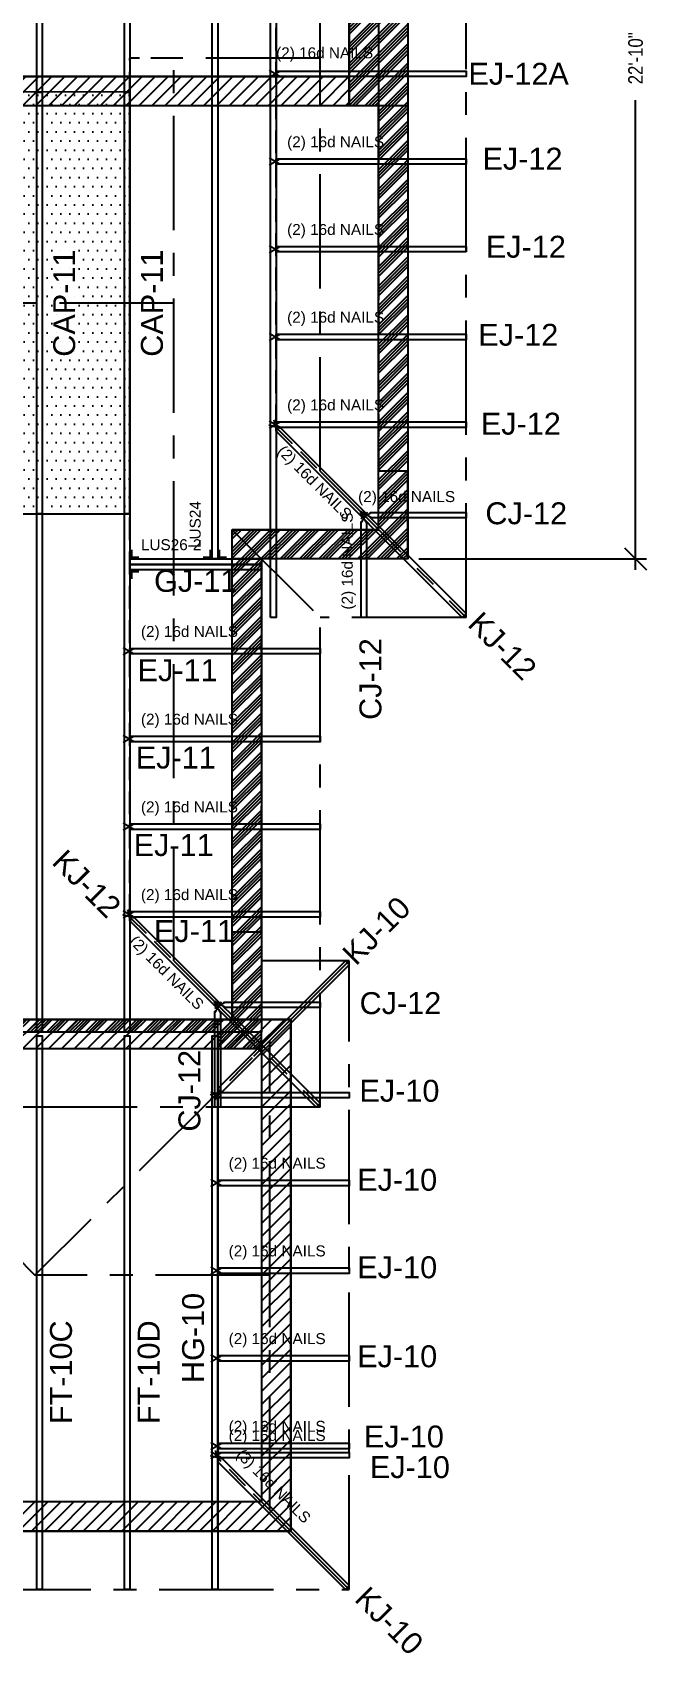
# Model space of a CAD drawing. Header units: inches. Extents: x -1174 to 3208, y -125 to 2788.
# Drawn here: x 1441 to 1609, y 498.6 to 942.2 of the extents above; entities that cross this region are included whole.
import ezdxf
from ezdxf.enums import TextEntityAlignment as Align

# ---------------------------------------------------------------- set-up
doc = ezdxf.new("R2010")
doc.units = ezdxf.units.IN
doc.header["$LTSCALE"] = 25
doc.header["$MEASUREMENT"] = 0
doc.header["$PDMODE"] = 34
doc.header["$PDSIZE"] = 0.08
doc.linetypes.add('CENTER', pattern=[2, 1.25, -0.25, 0.25, -0.25])
doc.linetypes.add('HIDDEN', pattern=[0.375, 0.25, -0.125])
for name, color, linetype in [('1WEXTERIOR', 150, 'Continuous'), ('1WFIXTURES', 3, 'Continuous'), ('3droof', 200, 'Continuous'), ('R_connectors', 150, 'Continuous'), ('R_connectors_text', 150, 'Continuous'), ('RDIM', 2, 'Continuous'), ('RMARK', 80, 'Continuous'), ('ROOF', 7, 'CENTER'), ('RTRUSS', 30, 'Continuous')]:
    doc.layers.add(name, color=color, linetype=linetype)
doc.styles.add('Dim', font='ARIALN.TTF')
doc.styles.add('Plane', font='arial.ttf')
doc.dimstyles.new('Clearspan', dxfattribs={"dimscale": 48, "dimtxt": 0.083333, "dimasz": 0.125, "dimexe": 0.0625, "dimexo": 0.0625, "dimgap": 0.09375, "dimtad": 0, "dimtoh": 1, "dimdec": 4, "dimzin": 3, "dimdsep": 46, "dimlunit": 4, "dimtxsty": 'Dim', "dimblk": 'OBLIQUE', "dimcen": 0.09375, "dimdle": 0.0625, "dimazin": 0, "dimtfac": 1, "dimtdec": 4, "dimtix": 1, "dimtmove": 2, "dimatfit": 3, "dimfxl": 1, "dimfrac": 2, "dimtolj": 1, "dimtzin": 3, "dimarcsym": 0})
pattern_1 = [(45, (1053.153, 923.9576), (-2.65165, 2.65165), []), (45, (1054.037, 923.9576), (-2.65165, 2.65165), []), (45, (1054.921, 923.9576), (-2.65165, 2.65165), []), (45, (1055.805, 923.9576), (-2.65165, 2.65165), [])]

# ---------------------------------------------------------------- blocks, each defined once
blk = doc.blocks.new('hanger16dNAILS')
at = {"color": 0, "const_width": 0.5}
for points in [[(1.12, -0.75), (-1.91, 1)], [(1.12, 0.75), (-1.91, -1)]]:
    blk.add_lwpolyline(points, dxfattribs=at)
blk = doc.blocks.new('hanger3.0')
at = {"color": 0, "const_width": 0.5}
for points in [[(2.5, 2), (0.5, 2), (0.5, 4)], [(0.5, -4), (0.5, -2), (2.5, -2)]]:
    blk.add_lwpolyline(points, dxfattribs=at)
blk = doc.blocks.new('hanger1.5')
at = {"color": 0, "const_width": 0.5}
for points in [[(2.5, 1.25), (0.5, 1.25), (0.5, 3.25)], [(0.5, -3.25), (0.5, -1.25), (2.5, -1.25)]]:
    blk.add_lwpolyline(points, dxfattribs=at)
blk = doc.blocks.new('_OBLIQUE')
at = {"color": 0, "linetype": 'ByBlock'}
blk.add_line((-0.5, -0.5), (0.5, 0.5), dxfattribs=at)
blk = doc.blocks.new('*D293')
at = {"layer": 'Defpoints', "color": 0, "transparency": 16777216}
for p in [(1543.68, 1072.1), (1543.68, 798.1, 175.25), (1606.04, 798.1)]:
    blk.add_point(p, dxfattribs=at)
at = {"layer": 'RDIM', "color": 0, "lineweight": -2, "transparency": 16777216}
for p, q in [((1606.04, 1075.1), (1606.04, 946.54)), ((1546.68, 1072.1), (1609.04, 1072.1)), ((1606.04, 795.1), (1606.04, 923.66)), ((1546.68, 798.1), (1609.04, 798.1))]:
    blk.add_line(p, q, dxfattribs=at)
at = {"layer": 'RDIM', "color": 0, "lineweight": -2, "transparency": 16777216, "xscale": 6, "yscale": 6, "zscale": 6}
for p, rotation in [((1606.04, 1072.1), 90), ((1606.04, 798.1), 270)]:
    blk.add_blockref('_OBLIQUE', p, dxfattribs=dict(at, rotation=rotation))
at = {"layer": 'RDIM', "color": 0, "transparency": 16777216, "insert": (1606.04, 935.1), "char_height": 4, "attachment_point": 5, "rotation": 90, "style": 'Dim'}
blk.add_mtext('\\A1;22\'-10"', dxfattribs=at)

msp = doc.modelspace()

# ---------------------------------------------------------------- hatches: boundary and pattern name
at = {"layer": '1WFIXTURES'}
h = msp.add_hatch(dxfattribs=at)
h.set_pattern_fill('ANSI34', color=2, scale=5)
h.paths.add_polyline_path([(1495.67545, 672.10261), (1495.67545, 806.10261), (1535.67545, 806.10261), (1535.67545, 922.10261), (1527.67545, 922.10261), (1527.67545, 1064.10261), (1543.67545, 1064.10261), (1543.67545, 798.10261), (1503.67545, 798.10261), (1503.67545, 672.10261)])
h = msp.add_hatch(dxfattribs=at)
h.set_pattern_fill('ANSI31', color=256, scale=20)
h.paths.add_polyline_path([(1379.67545, 930.10261), (1527.67545, 930.10261), (1527.67545, 922.10261), (1379.67545, 922.10261)])
h = msp.add_hatch(dxfattribs=at)
h.set_pattern_fill('ANSI31', color=256, scale=20)
h.paths.add_polyline_path([(759.67545, 752.10261), (751.67545, 752.10261), (751.67545, 532.10261), (1511.67545, 532.10261), (1511.67545, 672.10261), (1427.67545, 672.10261), (1427.67545, 664.10261), (1503.67545, 664.10261), (1503.67545, 540.10261), (759.67545, 540.10261)])
at = {"layer": 'RDIM'}
h = msp.add_hatch(dxfattribs=at)
h.set_pattern_fill('DOTS', color=2, scale=40)
h.paths.add_polyline_path([(1467.67545, 925.79011), (1379.67545, 926.10261), (1379.67545, 810.41511), (1467.67545, 810.41511)])
at = {"layer": 'RTRUSS'}
h = msp.add_hatch(dxfattribs=at)
h.set_pattern_fill('ANSI34', color=2, scale=5)
h.set_pattern_definition(pattern_1)
h.paths.add_polyline_path([(1427.67545, 672.10261), (1503.67545, 672.10261), (1503.67545, 668.60261), (1427.67545, 668.60261)])
h = msp.add_hatch(dxfattribs=at)
h.set_pattern_fill('ANSI34', color=2, scale=5)
h.set_pattern_definition(pattern_1)
h.paths.add_polyline_path([(1491.67545, 664.10261), (1503.67545, 664.10261), (1503.67545, 668.60261), (1491.67545, 668.60261)])

# ---------------------------------------------------------------- linework, layer by layer
at = {"layer": '1WEXTERIOR'}
for p, q in [((1527.67545, 1072.10261), (1527.67545, 930.10261)), ((1535.67545, 1064.10261), (1535.67545, 922.10261)), ((1543.67545, 946.10261), (1543.67545, 922.10261)), ((1527.67545, 930.10261), (1392.92545, 930.10261)), ((1543.67545, 922.10261), (1379.67545, 922.10261)), ((1543.67545, 822.10261), (1535.67545, 822.10261)), ((1535.67545, 806.10261), (1535.67545, 822.10261)), ((1543.67545, 798.10261), (1543.67545, 822.10261)), ((1495.67545, 798.10261), (1495.67545, 806.10261)), ((1535.67545, 806.10261), (1495.67545, 806.10261)), ((1543.67545, 798.10261), (1495.67545, 798.10261)), ((1495.67545, 696.10261), (1495.67545, 672.10261)), ((1495.67545, 696.10261), (1503.67545, 696.10261)), ((1503.67545, 696.10261), (1503.67545, 672.10261)), ((1427.67545, 672.10261), (1511.67545, 672.10261)), ((1511.67545, 672.10261), (1511.67545, 532.10261)), ((1419.67545, 664.10261), (1503.67545, 664.10261)), ((1503.67545, 664.10261), (1503.67545, 540.10261)), ((1503.67545, 540.10261), (1333.67545, 540.10261)), ((1511.67545, 532.10261), (751.67545, 532.10261))]:
    msp.add_line(p, q, dxfattribs=at)
at = {"layer": '1WEXTERIOR', "linetype": 'HIDDEN'}
for p, q in [((1535.67545, 922.10261), (1535.67545, 822.10261)), ((1543.67545, 922.10261), (1543.67545, 822.10261)), ((1495.67545, 696.10261), (1495.67545, 798.10261)), ((1503.67545, 696.10261), (1503.67545, 798.10261))]:
    msp.add_line(p, q, dxfattribs=at)
at = {"layer": '1WFIXTURES', "color": 2}
msp.add_lwpolyline([(1495.67545, 672.10261), (1495.67545, 806.10261), (1535.67545, 806.10261), (1535.67545, 922.10261), (1527.67545, 922.10261), (1527.67545, 1064.10261), (1543.67545, 1064.10261), (1543.67545, 798.10261), (1503.67545, 798.10261), (1503.67545, 672.10261)], close=True, dxfattribs=at)
at = {"layer": '1WFIXTURES'}
for points in [[(1379.67545, 930.10261), (1527.67545, 930.10261), (1527.67545, 922.10261), (1379.67545, 922.10261)], [(759.67545, 752.10261), (751.67545, 752.10261), (751.67545, 532.10261), (1511.67545, 532.10261), (1511.67545, 672.10261), (1427.67545, 672.10261), (1427.67545, 664.10261), (1503.67545, 664.10261), (1503.67545, 540.10261), (759.67545, 540.10261)]]:
    msp.add_lwpolyline(points, close=True, dxfattribs=at)
at = {"layer": '3droof', "color": 53}
msp.add_lwpolyline([(1511.67545, 532.10261), (1491.67545, 532.10261), (1491.67545, 672.10261), (1511.67545, 672.10261)], close=True, dxfattribs=at)
at = {"layer": 'RDIM', "elevation": 260.25}
msp.add_lwpolyline([(1467.67545, 925.79011), (1379.67545, 926.10261), (1379.67545, 810.41511), (1467.67545, 810.41511), (1467.67545, 925.79011)], dxfattribs=at)
at = {"layer": 'ROOF'}
for p, q in [((1559.67545, 782.10261), (1559.67545, 1088.10261)), ((1519.67545, 822.10261), (1519.67545, 1048.10261)), ((1519.67545, 935.10261), (1479.67545, 935.10261)), ((1479.67545, 688.10261), (1479.67545, 935.10261)), ((1479.67545, 868.10261), (1345.42545, 868.10261)), ((1519.67545, 822.10261), (1559.67545, 782.10261)), ((1495.67545, 806.10261), (1519.67545, 782.10261)), ((1559.67545, 782.10261), (1519.67545, 782.10261)), ((1519.67545, 648.10261), (1519.67545, 782.10261)), ((1527.67545, 688.10261), (1441.67545, 602.10261)), ((1479.67545, 688.10261), (1519.67545, 648.10261)), ((1527.67545, 688.10261), (1503.67545, 688.10261)), ((1527.67545, 516.10261), (1527.67545, 688.10261)), ((1505.92545, 602.10261), (1505.92545, 666.35261)), ((1395.67545, 648.10261), (1441.67545, 602.10261)), ((1519.67545, 648.10261), (1395.67545, 648.10261)), ((1505.92545, 602.10261), (1441.67545, 602.10261)), ((1505.92545, 537.85261), (1505.92545, 602.10261)), ((1527.67545, 516.10261), (1505.92545, 537.85261)), ((675.67545, 516.10261), (1527.67545, 516.10261))]:
    msp.add_line(p, q, dxfattribs=at)
at = {"layer": 'ROOF', "linetype": 'HIDDEN'}
for p, q in [((1507.67545, 834.10261), (1507.67545, 1036.10261)), ((1467.67545, 700.10261), (1467.67545, 935.10261)), ((1479.67545, 935.10261), (1467.67545, 935.10261)), ((1507.67545, 834.10261), (1519.67545, 822.10261)), ((1467.67545, 700.10261), (1479.67545, 688.10261)), ((1505.92545, 666.35261), (1491.67545, 652.10261)), ((1491.67545, 652.10261), (1491.67545, 552.10261)), ((1505.92545, 537.85261), (1491.67545, 552.10261))]:
    msp.add_line(p, q, dxfattribs=at)
at = {"layer": 'RTRUSS'}
for points in [[(1442.17545, 668.60261), (1442.17545, 1088.10261), (1443.67545, 1088.10261), (1443.67545, 668.60261)], [(1466.17545, 668.60261), (1466.17545, 1088.10261), (1467.67545, 1088.10261), (1467.67545, 668.60261)], [(1490.17545, 798.10261), (1490.17545, 1088.10261), (1491.67545, 1088.10261), (1491.67545, 798.10261)], [(1506.17545, 782.10261), (1506.17545, 1088.10261), (1507.67545, 1088.10261), (1507.67545, 782.10261)], [(1507.67545, 931.60261), (1559.67545, 931.60261), (1559.67545, 930.10261), (1507.67545, 930.10261)], [(1442.17545, 810.41511), (1442.17545, 925.79011), (1443.67545, 925.79011), (1443.67545, 810.41511)], [(1466.17545, 810.41511), (1466.17545, 925.79011), (1467.67545, 925.79011), (1467.67545, 810.41511)], [(1559.67545, 906.10261), (1507.67545, 906.10261), (1507.67545, 907.60261), (1559.67545, 907.60261)], [(1559.67545, 882.10261), (1507.67545, 882.10261), (1507.67545, 883.60261), (1559.67545, 883.60261)], [(1559.67545, 858.10261), (1507.67545, 858.10261), (1507.67545, 859.60261), (1559.67545, 859.60261)], [(1559.67545, 834.10261), (1507.67545, 834.10261), (1507.67545, 835.60261), (1559.67545, 835.60261)], [(1558.61479, 782.10261), (1507.67545, 833.04195), (1507.67545, 834.10261), (1508.73611, 834.10261), (1559.67545, 783.16327)], [(1530.92545, 782.10261), (1530.92545, 808.29195), (1531.67545, 809.04195), (1532.42545, 808.29195), (1532.42545, 782.10261)], [(1559.67545, 809.35261), (1533.48611, 809.35261), (1532.73611, 810.10261), (1533.48611, 810.85261), (1559.67545, 810.85261)], [(1467.67545, 798.10261), (1503.67545, 798.10261), (1503.67545, 795.10261), (1467.67545, 795.10261)], [(1467.67545, 798.10261), (1503.67545, 798.10261), (1503.67545, 796.60261), (1467.67545, 796.60261)], [(1467.67545, 796.60261), (1503.67545, 796.60261), (1503.67545, 795.10261), (1467.67545, 795.10261)], [(1467.67545, 773.60261), (1519.67545, 773.60261), (1519.67545, 772.10261), (1467.67545, 772.10261)], [(1467.67545, 749.60261), (1519.67545, 749.60261), (1519.67545, 748.10261), (1467.67545, 748.10261)], [(1467.67545, 725.60261), (1519.67545, 725.60261), (1519.67545, 724.10261), (1467.67545, 724.10261)], [(1467.67545, 701.60261), (1519.67545, 701.60261), (1519.67545, 700.10261), (1467.67545, 700.10261)], [(1518.61479, 648.10261), (1467.67545, 699.04195), (1467.67545, 700.10261), (1468.73611, 700.10261), (1519.67545, 649.16327)], [(1527.67545, 687.04195), (1492.73611, 652.10261), (1491.67545, 652.10261), (1491.67545, 653.16327), (1526.61479, 688.10261)], [(1490.92545, 648.10261), (1490.92545, 674.29195), (1491.67545, 675.04195), (1492.42545, 674.29195), (1492.42545, 648.10261)], [(1519.67545, 675.35261), (1493.48611, 675.35261), (1492.73611, 676.10261), (1493.48611, 676.85261), (1519.67545, 676.85261)], [(1427.67545, 672.10261), (1503.67545, 672.10261), (1503.67545, 668.60261), (1427.67545, 668.60261)], [(1442.17545, 516.10261), (1442.17545, 667.60261), (1443.67545, 667.60261), (1443.67545, 516.10261)], [(1466.17545, 516.10261), (1466.17545, 667.60261), (1467.67545, 667.60261), (1467.67545, 516.10261)], [(1490.17545, 516.10261), (1490.17545, 667.60261), (1491.67545, 667.60261), (1491.67545, 516.10261)], [(1491.67545, 664.10261), (1503.67545, 664.10261), (1503.67545, 668.60261), (1491.67545, 668.60261)], [(1491.67545, 652.10261), (1527.67545, 652.10261), (1527.67545, 650.60261), (1491.67545, 650.60261)], [(1491.67545, 628.10261), (1527.67545, 628.10261), (1527.67545, 626.60261), (1491.67545, 626.60261)], [(1491.67545, 604.10261), (1527.67545, 604.10261), (1527.67545, 602.60261), (1491.67545, 602.60261)], [(1491.67545, 580.10261), (1527.67545, 580.10261), (1527.67545, 578.60261), (1491.67545, 578.60261)], [(1491.67545, 556.10261), (1527.67545, 556.10261), (1527.67545, 554.60261), (1491.67545, 554.60261)], [(1491.67545, 553.60261), (1527.67545, 553.60261), (1527.67545, 552.10261), (1491.67545, 552.10261)], [(1526.61479, 516.10261), (1491.67545, 551.04195), (1491.67545, 552.10261), (1492.73611, 552.10261), (1527.67545, 517.16327)]]:
    msp.add_lwpolyline(points, close=True, dxfattribs=at)

# ---------------------------------------------------------------- block references
at = {"layer": 'R_connectors', "color": 1, "rotation": 359.9999999999997}
msp.add_blockref('hanger16dNAILS', (1507.67545, 930.85261), dxfattribs=at)
at = {"layer": 'R_connectors', "color": 150}
for name, p, rotation in [('hanger16dNAILS', (1507.67545, 906.85261), 359.9999999999996), ('hanger16dNAILS', (1507.67545, 882.85261), 359.9999999999996), ('hanger16dNAILS', (1507.67545, 858.85261), 359.9999999999997), ('hanger16dNAILS', (1507.67545, 834.10261), 315.0000000000001), ('hanger16dNAILS', (1507.67545, 834.85261), 359.9999999999997), ('hanger16dNAILS', (1531.67545, 809.04195), 270), ('hanger1.5', (1490.92545, 798.10261), 90.00000000000006), ('hanger16dNAILS', (1467.67545, 772.85261), 359.9999999999999), ('hanger16dNAILS', (1467.67545, 748.85261), 359.9999999999996), ('hanger16dNAILS', (1467.67545, 724.85261), 359.9999999999996), ('hanger16dNAILS', (1467.67545, 700.10261), 315.0000000000002), ('hanger16dNAILS', (1467.67545, 700.85261), 359.9999999999996), ('hanger16dNAILS', (1491.67545, 675.04195), 270), ('hanger16dNAILS', (1491.67545, 652.10261), 44.99999999999981), ('hanger16dNAILS', (1491.67545, 652.10261), 44.99999999999981), ('hanger16dNAILS', (1491.67545, 552.10261), 315.0000000000003), ('hanger16dNAILS', (1491.67545, 552.85261), 359.9999999999996)]:
    msp.add_blockref(name, p, dxfattribs=dict(at, rotation=rotation))
for name, p in [('hanger16dNAILS', (1532.73611, 810.10261)), ('hanger3.0', (1467.67545, 796.60261)), ('hanger16dNAILS', (1492.73611, 676.10261)), ('hanger16dNAILS', (1491.67545, 651.35261)), ('hanger16dNAILS', (1491.67545, 627.35261)), ('hanger16dNAILS', (1491.67545, 603.35261)), ('hanger16dNAILS', (1491.67545, 579.35261)), ('hanger16dNAILS', (1491.67545, 555.35261))]:
    msp.add_blockref(name, p, dxfattribs=at)

# ---------------------------------------------------------------- texts
at = {"layer": 'R_connectors_text', "color": 1, "style": 'Plane'}
msp.add_text('(2) 16d NAILS', height=3, rotation=360, dxfattribs=at).set_placement((1507.67545, 935.10261, 232.33333))
at = {"layer": 'R_connectors_text', "color": 150, "style": 'Plane'}
for s, rotation, p in [('(2) 16d NAILS', 360, (1510.67545, 909.85261)), ('(2) 16d NAILS', 360, (1510.67545, 885.85261)), ('(2) 16d NAILS', 360, (1510.67545, 861.85261)), ('(2) 16d NAILS', 360, (1510.67545, 837.85261)), ('(2) 16d NAILS', 315, (1507.17544, 826.74396)), ('LUS24', 90, (1487.92545, 801.10261)), ('(2) 16d NAILS', 360, (1470.67545, 775.85261)), ('(2) 16d NAILS', 360, (1470.67545, 751.85261)), ('(2) 16d NAILS', 360, (1470.67545, 727.85261)), ('(2) 16d NAILS', 360, (1470.67545, 703.85261)), ('(2) 16d NAILS', 315, (1466.67685, 692.62724)), ('(2) 16d NAILS', 360, (1494.67545, 555.85261)), ('(3) 16d NAILS', 315, (1495.91809, 552.10261))]:
    msp.add_text(s, height=3, rotation=rotation, dxfattribs=at).set_placement(p, align=Align.BOTTOM_LEFT)
for s, p in [('(2) 16d NAILS', (1530.10439, 812.76827)), ('LUS26-2', (1470.67545, 799.60261)), ('(2) 16d NAILS', (1494.67545, 630.35261)), ('(2) 16d NAILS', (1494.67545, 606.35261)), ('(2) 16d NAILS', (1494.67545, 582.35261)), ('(2) 16d NAILS', (1494.67545, 558.35261))]:
    msp.add_text(s, height=3, dxfattribs=at).set_placement(p, align=Align.BOTTOM_LEFT)
msp.add_text('(2) 16d NAILS', height=3, rotation=90, dxfattribs=at).set_placement((1525.63138, 810.81291), align=Align.TOP_RIGHT)
at = {"layer": 'RMARK', "color": 2, "style": 'Plane'}
for s, rotation, p in [('EJ-12A', 360, (1574.02567, 930.8638)), ('EJ-12', 360, (1575.08641, 907.62689)), ('EJ-12', 360, (1576.00489, 883.53159)), ('CAP-11', 90, (1449.67545, 868.10261)), ('CAP-11', 90, (1473.67545, 868.10261)), ('EJ-12', 360, (1573.93831, 859.4363)), ('EJ-12', 360, (1574.62716, 835.11153)), ('KJ-12', 315, (1569.61428, 774.28918)), ('CJ-12', 90, (1533.47548, 765.23834)), ('EJ-11', 360, (1480.70799, 767.65773)), ('EJ-11', 360, (1480.19903, 743.75144)), ('EJ-11', 360, (1479.63329, 719.82105)), ('KJ-12', 315, (1455.88302, 709.23405)), ('KJ-10', 45, (1535.09834, 696.41476)), ('EJ-11', 360, (1485.18935, 696.27887)), ('CJ-12', 90, (1483.93455, 652.57178)), ('HG-10', 90, (1484.94925, 584.92511)), ('FT-10C', 90, (1448.79505, 575.54634)), ('FT-10D', 90, (1472.79505, 575.54634)), ('EJ-10', 360, (1544.27275, 549.58923)), ('KJ-10', 315, (1538.63883, 507.53773))]:
    msp.add_text(s, height=6, rotation=rotation, dxfattribs=at).set_placement(p, align=Align.MIDDLE_CENTER)
for s, p in [('CJ-12', (1576.1067, 810.59802)), ('GJ-11', (1485.67545, 792.10261)), ('CJ-12', (1541.68346, 676.56074)), ('EJ-10', (1541.41236, 652.57166)), ('EJ-10', (1540.79275, 628.21547)), ('EJ-10', (1540.79275, 604.27209)), ('EJ-10', (1540.79275, 579.91589)), ('EJ-10', (1542.62235, 557.963))]:
    msp.add_text(s, height=6, dxfattribs=at).set_placement(p, align=Align.MIDDLE_CENTER)

# ---------------------------------------------------------------- dimensions: what is measured, and where the dimension line sits
at = {"layer": 'RDIM'}
dim = msp.add_linear_dim(base=(1606.03577, 798.10261), p1=(1543.67545, 1072.10261), p2=(1543.67545, 798.10261, 175.25), angle=90, dimstyle='Clearspan', dxfattribs=at)
dim.commit()
dim.dimension.update_dxf_attribs({"geometry": '*D293', "text_midpoint": (1606.03577, 935.10261)})

doc.saveas('drawing.dxf')
